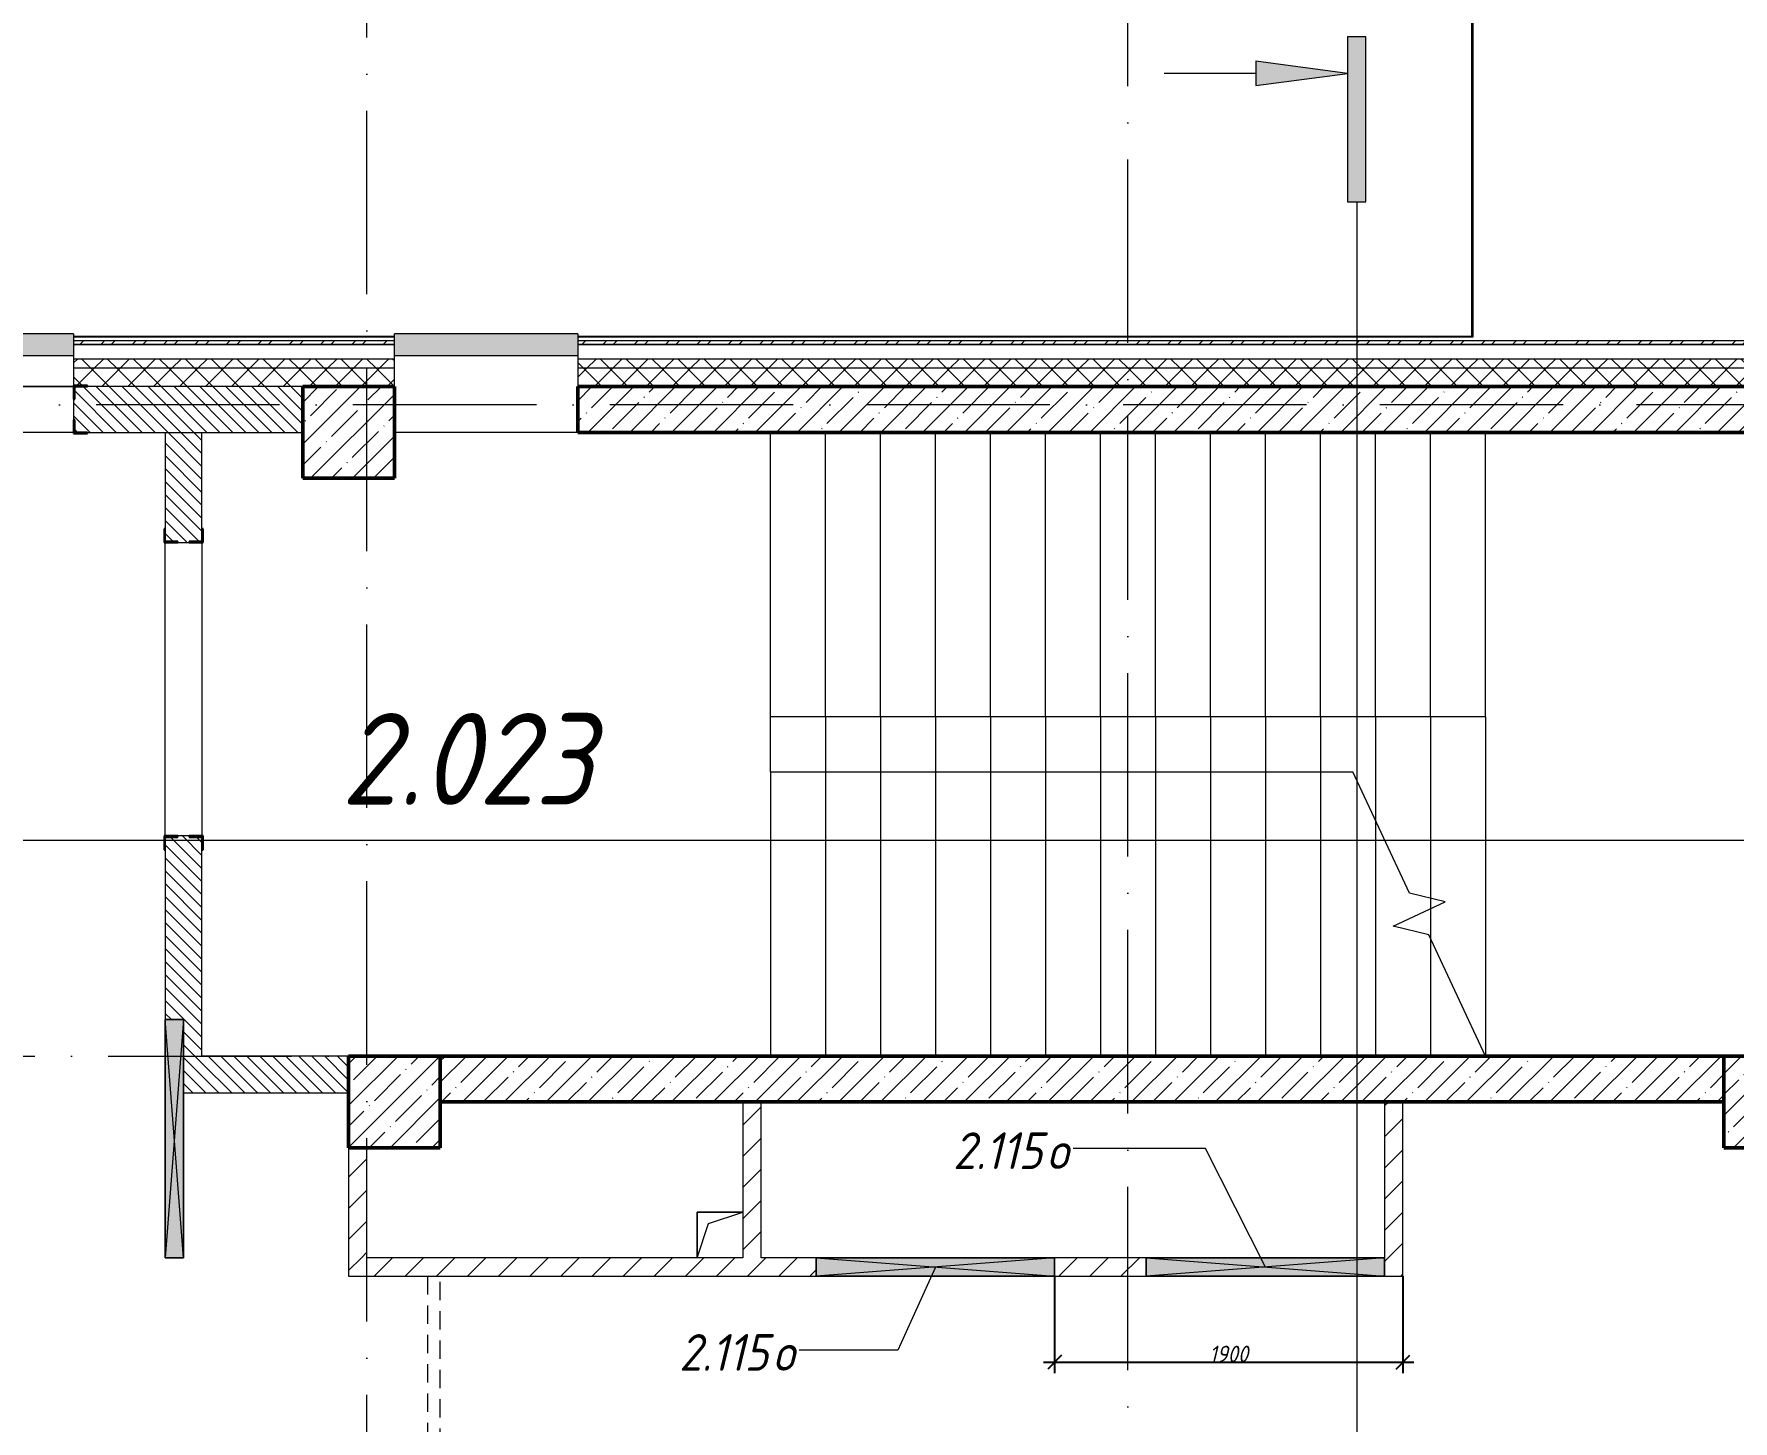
# Model space of a CAD drawing. Header units: millimetres. Extents: x -537608 to 253996, y -217170 to 186033.
# Drawn here: x -58148 to -48882, y -116231 to -108669 of the extents above; entities that cross this region are included whole.
import ezdxf

# ---------------------------------------------------------------- set-up
doc = ezdxf.new("R2010")
doc.units = ezdxf.units.MM
doc.linetypes.add('200_ШТРИХ_ш1п0_6_', pattern=[160, 100, -60])
doc.linetypes.add('50_200_ШТРИХ_1Т_ш5_п1_п1_', pattern=[1400, 1000, -200, 0, -200])
for name, color, linetype, lineweight in [('A-____-____-DIMS', 7, 'Continuous', 9), ('A-DETL-____-OTLN-3', 7, '200_ШТРИХ_ш1п0_6_', 9), ('A-DETL-GENF-OTLN', 7, 'Continuous', 9), ('A-FLOR-____-OTLN', 7, 'Continuous', 9), ('A-GENM-____-MCUT', 7, 'Continuous', 25), ('A-GENM-____-OTLN', 7, 'Continuous', 9), ('A-GENM-____-OTLN-1', 7, 'Continuous', 25), ('A-GLAZ-____-IDEN', 7, 'Continuous', 9), ('A-GLAZ-____-OTLN', 7, 'Continuous', 9), ('A-WALL-____-MCUT', 7, 'Continuous', 13), ('A-WALL-____-MCUT-1', 7, 'Continuous', 9), ('A-WALL-____-MCUT-2', 7, 'Continuous', 50), ('A-WALL-____-OTLN', 7, 'Continuous', 9), ('A-WALL-____-PATT-1', 7, 'Continuous', 9), ('A-WALL-FNSH-MCUT-1', 7, 'Continuous', 9), ('G-____-____-SYMB', 7, 'Continuous', 9), ('I-WALL-____-OTLN', 7, 'Continuous', 9), ('S-COLS-____-MCUT', 7, 'Continuous', 50), ('S-COLS-____-OTLN', 7, 'Continuous', 9), ('S-GRID-____-OTLN-1', 7, '50_200_ШТРИХ_1Т_ш5_п1_п1_', 9), ('S-STRS-____-MBND', 7, 'Continuous', 9), ('S-STRS-____-OTLN-1', 7, 'Continuous', 9), ('Марки помещений', 7, 'Continuous', 9)]:
    doc.layers.add(name, color=color, linetype=linetype, lineweight=lineweight)
doc.layers.add('A-GLAZ-____-OTLN-1', color=7, linetype='Continuous', lineweight=9, true_color=0xc0c0c0)
doc.layers.add('G-____-____-SYMB-1', color=9, linetype='Continuous', lineweight=9, true_color=0x808080)
doc.styles.add('ISOCPEUR_I_11', font='isocpeui.ttf', dxfattribs={"width": 0.9, "height": 200})
doc.styles.add('ISOCPEUR_I_2', font='isocpeui.ttf', dxfattribs={"width": 0.9, "height": 140})
doc.styles.add('ISOCPEUR_I_7', font='isocpeui.ttf', dxfattribs={"width": 0.9, "height": 90})
doc.dimstyles.new('ISO-1_8_0_9К_СРЕДНИЙ_Кладочные_2', dxfattribs={"dimscale": 304.8, "dimtxt": 89.638306, "dimasz": 0.246063, "dimexe": 0.19685, "dimexo": 0, "dimgap": 0, "dimtad": 1, "dimdec": 3, "dimrnd": 0.001, "dimdsep": 46, "dimtxsty": 'ISOCPEUR_I_7', "dimblk1": 'OBLIQUE', "dimblk2": 'OBLIQUE', "dimsah": 1, "dimcen": 0.09, "dimdle": 0.19685, "dimazin": 0, "dimtfac": 1, "dimtdec": 4, "dimtix": 1, "dimtmove": 1, "dimatfit": 3, "dimfxl": 1, "dimtvp": 1, "dimtolj": 1, "dimtzin": 0, "dimarcsym": 2})
pattern_1 = [(135, (-149681.9, -196272.377), (-35.35534, -35.35534), [])]
pattern_2 = [(45, (-149681.9, -196272.38), (-70.71068, 70.71068), []), (135, (-149681.9, -196272.38), (-70.71068, -70.71068), [])]
pattern_3 = [(45, (-149681.9, -196272.38), (-84.85281, 84.85281), [])]
pattern_4 = [(45, (-149681.9, -196272.38), (-114.04925, 114.04925), []), (45, (-149567.85, -196272.38), (-114.04925, 114.04925), [201.612, -40.322, 3.353, -36.97])]

# ---------------------------------------------------------------- blocks, each defined once
blk = doc.blocks.new('Фахверк_СКБ_Уголок - 200_3960-28268576-АР1_План отверстий 2 этажа в осях 1-64_Ю-ЯЯ')
at = {"layer": 'A-GENM-____-MCUT'}
for p, q in [((200, 156), (125, 156)), ((125, 156), (125, 81)), ((131, 81), (131, 150)), ((131, 150), (200, 150)), ((200, 150), (200, 156)), ((125, 81), (131, 81)), ((131, 19), (125, 19)), ((125, 19), (125, -56)), ((131, -50), (131, 19)), ((125, -56), (200, -56)), ((200, -50), (131, -50)), ((200, -56), (200, -50))]:
    blk.add_line(p, q, dxfattribs=at)
blk = doc.blocks.new('BSC_Колонна _Прямоугольная - 500х500-V103-АР1_План отверстий 2 этажа в осях 1-64_Ю-ЯЯ')
at = {"layer": 'S-COLS-____-OTLN'}
h = blk.add_hatch(dxfattribs=at)
h.set_pattern_fill('FP_116', color=256, style=0, pattern_type=2)
h.set_pattern_definition([(135, (85431.04, -93250), (-114.04925, -114.04925), []), (135, (85431.04, -93135.95), (-114.04925, -114.04925), [201.613, -40.323, 3.353, -36.97])])
h.paths.add_polyline_path([(250, 250), (-250, 250), (-250, -250), (250, -250)], flags=0)
at = {"layer": 'S-COLS-____-MCUT'}
for p, q in [((250, 250), (-250, 250)), ((-250, 250), (-250, -250)), ((250, -250), (250, 250)), ((-250, -250), (250, -250))]:
    blk.add_line(p, q, dxfattribs=at)
blk = doc.blocks.new('BSC_Колонна _Прямоугольная - 500х500-V104-АР1_План отверстий 2 этажа в осях 1-64_Ю-ЯЯ')
at = {"layer": 'S-COLS-____-OTLN'}
h = blk.add_hatch(dxfattribs=at)
h.set_pattern_fill('FP_117', color=256, style=0, pattern_type=2)
h.set_pattern_definition([(135, (81781.04, -101000), (-114.04925, -114.04925), []), (135, (81781.04, -100885.95), (-114.04925, -114.04925), [201.613, -40.323, 3.353, -36.97])])
h.paths.add_polyline_path([(250, 250), (-250, 250), (-250, -250), (250, -250)], flags=0)
at = {"layer": 'S-COLS-____-MCUT'}
for p, q in [((250, 250), (-250, 250)), ((-250, 250), (-250, -250)), ((250, -250), (250, 250)), ((-250, -250), (250, -250))]:
    blk.add_line(p, q, dxfattribs=at)
blk = doc.blocks.new('BSC_Колонна _Прямоугольная - 500х500-V148-АР1_План отверстий 2 этажа в осях 1-64_Ю-ЯЯ')
at = {"layer": 'S-COLS-____-OTLN'}
h = blk.add_hatch(dxfattribs=at)
h.set_pattern_fill('FP_162', color=256, style=0, pattern_type=2)
h.set_pattern_definition([(135, (81781.04, -93500), (-114.04925, -114.04925), []), (135, (81781.04, -93385.95), (-114.04925, -114.04925), [201.613, -40.323, 3.353, -36.97])])
h.paths.add_polyline_path([(250, 250), (-250, 250), (-250, -250), (250, -250)], flags=0)
at = {"layer": 'S-COLS-____-MCUT'}
for p, q in [((250, 250), (-250, 250)), ((-250, 250), (-250, -250)), ((250, -250), (250, 250)), ((-250, -250), (250, -250))]:
    blk.add_line(p, q, dxfattribs=at)
blk = doc.blocks.new('Фахверк_СКБ_Уголок - 250_2700-27497298-АР1_План отверстий 2 этажа в осях 1-64_Ю-ЯЯ')
at = {"layer": 'A-GENM-____-MCUT'}
for p, q in [((200, 181), (125, 181)), ((125, 181), (125, 106)), ((125, 106), (131, 106)), ((131, 106), (131, 175)), ((131, 175), (200, 175)), ((200, 175), (200, 181)), ((131, -6), (125, -6)), ((125, -6), (125, -81)), ((125, -81), (200, -81)), ((131, -75), (131, -6)), ((200, -75), (131, -75)), ((200, -81), (200, -75))]:
    blk.add_line(p, q, dxfattribs=at)
blk = doc.blocks.new('154_Стойка_СКБ_Уголок - СМ-2180_200-28268025-АР1_План отверстий 2 этажа в осях 1-64_Ю-ЯЯ')
at = {"layer": 'A-GENM-____-MCUT'}
for p, q in [((125, 156), (125, 81)), ((200, 156), (125, 156)), ((131, 81), (131, 150)), ((131, 150), (200, 150)), ((200, 150), (200, 156)), ((125, 81), (131, 81)), ((131, 19), (125, 19)), ((125, 19), (125, -56)), ((131, -50), (131, 19)), ((125, -56), (200, -56)), ((200, -50), (131, -50)), ((200, -56), (200, -50))]:
    blk.add_line(p, q, dxfattribs=at)
blk = doc.blocks.new('AR_Отверстие прямоугольное _в плите_ - AR_Отверстие прямоугольное _в плите_-V183-АР1_План отверстий 2 этажа в осях 1-64_Ю-ЯЯ')
at = {"layer": 'A-GENM-____-OTLN'}
for p, q in [((125, 125), (-125, 125)), ((-125, 125), (-125, -125)), ((-62.5, 62.5), (125, 125)), ((-125, -125), (-62.5, 62.5))]:
    blk.add_line(p, q, dxfattribs=at)
blk = doc.blocks.new('Отлив_СКБ - Отлив витража_120_НВФ-31885689-АР1_План отверстий 2 этажа в осях 1-64_Ю-ЯЯ')
at = {"layer": 'A-GLAZ-____-OTLN-1'}
for points in [[(1800, 2), (1800, 120), (0, 120), (0, 2), (737.3, 2)], [(1800, 0), (1800, 2), (0, 2), (0, 0), (737.3, 0)]]:
    blk.add_hatch(color=256, dxfattribs=at).paths.add_polyline_path(points, flags=0)
at = {"layer": 'A-GLAZ-____-OTLN'}
for p, q in [((0, 83), (0, 120)), ((1800, 120), (0, 120)), ((1800, 120), (1800, 83)), ((0, 2), (1800, 2)), ((1800, 0), (0, 0))]:
    blk.add_line(p, q, dxfattribs=at)
blk = doc.blocks.new('Отлив_СКБ - Отлив витража_120_НВФ-31885289-АР1_План отверстий 2 этажа в осях 1-64_Ю-ЯЯ')
at = {"layer": 'A-GLAZ-____-OTLN-1'}
for points in [[(1000, 2), (1000, 120), (0, 120), (0, 2), (162.4, 2)], [(1000, 0), (1000, 2), (0, 2), (0, 0), (162.4, 0)]]:
    blk.add_hatch(color=256, dxfattribs=at).paths.add_polyline_path(points, flags=0)
at = {"layer": 'A-GLAZ-____-OTLN'}
for p, q in [((0, 83), (0, 120)), ((1000, 120), (0, 120)), ((1000, 120), (1000, 83)), ((0, 2), (1000, 2)), ((1000, 0), (0, 0))]:
    blk.add_line(p, q, dxfattribs=at)
blk = doc.blocks.new('AR_Отверстие прямоугольное _в стене__БезПР - AR_Отверстие прямоугольное _в стене__БезПР-36824044-АР1_План отверстий 2 этажа в осях 1-64_Ю-ЯЯ')
at = {"layer": 'A-GLAZ-____-OTLN'}
blk.add_hatch(color=256, dxfattribs=at).paths.add_polyline_path([(650, -50), (650, 50), (-650, 50), (-650, -50)], flags=0)
at = {"layer": 'A-DETL-GENF-OTLN'}
for p, q in [((-650, -50), (-650, 50)), ((-650, 50), (650, 50)), ((650, 50), (-650, -50)), ((-650, 50), (650, -50)), ((650, 50), (-650, 50)), ((-650, 50), (-650, -50)), ((650, 50), (650, -50)), ((650, -50), (650, 50)), ((650, -50), (-650, -50)), ((-650, -50), (650, -50))]:
    blk.add_line(p, q, dxfattribs=at)
blk = doc.blocks.new('AR_Отверстие прямоугольное _в стене_ - AR_Отверстие прямоугольное _в стене__ОВ-36938153-АР1_План отверстий 2 этажа в осях 1-64_Ю-ЯЯ')
at = {"layer": 'A-GLAZ-____-OTLN'}
blk.add_hatch(color=256, dxfattribs=at).paths.add_polyline_path([(650, -50), (650, 50), (-650, 50), (-650, -50)], flags=0)
at = {"layer": 'A-DETL-GENF-OTLN'}
for p, q in [((-650, -50), (-650, 50)), ((-650, 50), (650, 50)), ((650, 50), (-650, -50)), ((-650, 50), (650, -50)), ((650, 50), (-650, 50)), ((-650, 50), (-650, -50)), ((650, 50), (650, -50)), ((650, -50), (650, 50)), ((650, -50), (-650, -50)), ((-650, -50), (650, -50))]:
    blk.add_line(p, q, dxfattribs=at)
blk = doc.blocks.new('Разрез - Заголовок разреза-10218885-АР1_План отверстий 2 этажа в осях 1-64_Ю-ЯЯ')
at = {"layer": 'G-____-____-SYMB'}
for points in [[(0, 0.5), (0, -0.5), (-9, -0.5), (-9, 0.5)], [(-6.342, -5.5), (-7.658, -5.5), (-7, -0.5)]]:
    blk.add_hatch(color=256, dxfattribs=at).paths.add_polyline_path(points, flags=0)
for p, q in [((0, 0.5), (-9, 0.5)), ((-9, 0.5), (-9, -0.5)), ((0, -0.5), (0, 0.5)), ((-9, -0.5), (0, -0.5)), ((-7, -0.5), (-7.658, -5.5)), ((-6.342, -5.5), (-7, -0.5)), ((-7.658, -5.5), (-6.342, -5.5)), ((-7, -5.5), (-7, -10.5))]:
    blk.add_line(p, q, dxfattribs=at)
blk = doc.blocks.new('_Oblique')
at = {"color": 0, "linetype": 'ByBlock', "lineweight": -2}
blk.add_line((-0.5, -0.5), (0.5, 0.5), dxfattribs=at)
blk = doc.blocks.new('*D2610')
at = {"layer": 'A-____-____-DIMS', "color": 0, "lineweight": -2, "transparency": 16777216}
for p, q in [((-52581.9, -115441.3), (-52581.9, -115970.1)), ((-50681.9, -115441.3), (-50681.9, -115970.1)), ((-52641.9, -115910.1), (-50621.9, -115910.1))]:
    blk.add_line(p, q, dxfattribs=at)
at = {"layer": 'Defpoints', "color": 0, "transparency": 16777216}
for p in [(-52581.9, -115441.3), (-50681.9, -115441.3), (-50681.9, -115910.1)]:
    blk.add_point(p, dxfattribs=at)
at = {"layer": 'A-____-____-DIMS', "color": 0, "lineweight": -2, "transparency": 16777216, "xscale": 75, "yscale": 75, "zscale": 75, "rotation": 180}
blk.add_blockref('_Oblique', (-52581.9, -115910.1), dxfattribs=at)
at = {"layer": 'A-____-____-DIMS', "color": 0, "lineweight": -2, "transparency": 16777216, "xscale": 75, "yscale": 75, "zscale": 75}
blk.add_blockref('_Oblique', (-50681.9, -115910.1), dxfattribs=at)
at = {"layer": 'A-____-____-DIMS', "color": 0, "transparency": 16777216, "insert": (-51631.9, -115865.1), "char_height": 90, "width": 504.733, "attachment_point": 5, "style": 'ISOCPEUR_I_7'}
blk.add_mtext('\\A1;1900', dxfattribs=at)

msp = doc.modelspace()

# ---------------------------------------------------------------- hatches: boundary and pattern name
at = {"layer": 'A-WALL-____-PATT-1'}
h = msp.add_hatch(dxfattribs=at)
h.set_pattern_fill('FP_3', color=256, style=0, pattern_type=2)
h.set_pattern_definition([(45, (-149681.9, -196272.38), (-85.53659, 85.53659), []), (45, (-149624.87, -196272.38), (-85.53659, 85.53659), [])])
h.paths.add_polyline_path([(-48201.9, -110361.3351), (-48181.9, -110361.3351), (-48181.9, -110341.3351), (-55181.9, -110341.3351), (-55181.9, -110361.3351), (-50717.0437, -110361.3351)], flags=0)
h.paths.add_polyline_path([(-56181.9, -110361.3351), (-56181.9, -110341.3351), (-57931.9, -110341.3351), (-57931.9, -110361.3351), (-57787.0464, -110361.3351)], flags=0)
h.paths.add_polyline_path([(-60438.2974, -110361.3351), (-59731.9, -110361.3351), (-59731.9, -110341.3351), (-60671.9, -110341.3351), (-60671.9, -110361.3351)], flags=0)
h = msp.add_hatch(dxfattribs=at)
h.set_pattern_fill('FP_1', color=256, style=0, pattern_type=2)
h.set_pattern_definition(pattern_2)
h.paths.add_polyline_path([(-48331.9, -110491.3351), (-48281.9, -110491.3351), (-48281.9, -110441.3351), (-55181.9, -110441.3351), (-55181.9, -110491.3351), (-50717.0437, -110491.3351)], flags=0)
h.paths.add_polyline_path([(-60438.2974, -110491.3351), (-59731.9, -110491.3351), (-59731.9, -110441.3351), (-60931.9, -110441.3351), (-60931.9, -110491.3351)], flags=0)
h.paths.add_polyline_path([(-57931.9, -110491.3351), (-56181.9, -110491.3351), (-56181.9, -110441.3351), (-57931.9, -110441.3351)], flags=0)
h.paths.add_polyline_path([(-62731.9, -110491.3351), (-62731.9, -110441.3351), (-63856.9, -110441.3351), (-63856.9, -110491.3351), (-63089.5484, -110491.3351)], flags=0)
h.paths.add_polyline_path([(-65656.9, -110491.3351), (-65656.9, -110441.3351), (-66781.9, -110441.3351), (-66781.9, -110491.3351), (-65740.7994, -110491.3351)], flags=0)
h.paths.add_polyline_path([(-72631.9, -110491.3351), (-71431.9, -110491.3351), (-71431.9, -110441.3351), (-72631.9, -110441.3351)], flags=0)
h.paths.add_polyline_path([(-74431.9, -110491.3351), (-74431.9, -110441.3351), (-77981.9, -110441.3351), (-77981.9, -110491.3351), (-75462.0531, -110491.3351)], flags=0)
h.paths.add_polyline_path([(-79781.9, -110491.3351), (-79781.9, -110441.3351), (-80981.9, -110441.3351), (-80981.9, -110491.3351)], flags=0)
h.paths.add_polyline_path([(-82781.9, -110491.3351), (-82781.9, -110441.3351), (-83981.9, -110441.3351), (-83981.9, -110491.3351)], flags=0)
h.paths.add_polyline_path([(-85781.9, -110491.3351), (-85781.9, -110441.3351), (-87031.9, -110441.3351), (-87031.9, -110491.3351), (-86067.0571, -110491.3351)], flags=0)
h.paths.add_polyline_path([(-89602.0584, -110491.3351), (-88831.9, -110491.3351), (-88831.9, -110441.3351), (-90031.9, -110441.3351), (-90031.9, -110491.3351)], flags=0)
h.paths.add_polyline_path([(-91831.9, -110491.3351), (-91831.9, -110441.3351), (-93031.9, -110441.3351), (-93031.9, -110491.3351), (-92253.3094, -110491.3351)], flags=0)
h.paths.add_polyline_path([(-94831.9, -110491.3351), (-94831.9, -110441.3351), (-96031.9, -110441.3351), (-96031.9, -110491.3351)], flags=0)
h.paths.add_polyline_path([(-98439.5617, -110491.3351), (-97831.9, -110491.3351), (-97831.9, -110441.3351), (-99481.9, -110441.3351), (-99481.9, -110491.3351), (-99323.3121, -110491.3351)], flags=0)
h = msp.add_hatch(dxfattribs=at)
h.set_pattern_fill('FP_1', color=256, style=0, pattern_type=2)
h.set_pattern_definition(pattern_2)
h.paths.add_polyline_path([(-48431.9, -110591.3351), (-48331.9, -110591.3351), (-48331.9, -110491.3351), (-55181.9, -110491.3351), (-55181.9, -110591.3351), (-50717.0437, -110591.3351)], flags=0)
h.paths.add_polyline_path([(-56681.9, -110591.3351), (-56181.9, -110591.3351), (-56181.9, -110491.3351), (-57931.9, -110491.3351), (-57931.9, -110585.3351), (-57856.9, -110585.3351), (-57856.9, -110591.3351), (-57787.0464, -110591.3351)], flags=0)
h.paths.add_polyline_path([(-60438.2974, -110591.3351), (-59806.9, -110591.3351), (-59806.9, -110585.3351), (-59731.9, -110585.3351), (-59731.9, -110491.3351), (-60931.9, -110491.3351), (-60931.9, -110591.3351)], flags=0)
h.paths.add_polyline_path([(-63089.5484, -110591.3351), (-62806.9, -110591.3351), (-62806.9, -110585.3351), (-62731.9, -110585.3351), (-62731.9, -110491.3351), (-63856.9, -110491.3351), (-63856.9, -110585.3351), (-63781.9, -110585.3351), (-63781.9, -110591.3351)], flags=0)
h.paths.add_polyline_path([(-65740.7994, -110591.3351), (-65731.9, -110591.3351), (-65731.9, -110585.3351), (-65656.9, -110585.3351), (-65656.9, -110491.3351), (-66781.9, -110491.3351), (-66781.9, -110591.3351), (-66281.9, -110591.3351)], flags=0)
h.paths.add_polyline_path([(-72181.9, -110591.3351), (-71506.9, -110591.3351), (-71506.9, -110585.3351), (-71431.9, -110585.3351), (-71431.9, -110491.3351), (-72631.9, -110491.3351), (-72631.9, -110585.3351), (-72556.9, -110585.3351), (-72556.9, -110591.3351)], flags=0)
h.paths.add_polyline_path([(-74431.9, -110591.3351), (-74431.9, -110491.3351), (-77981.9, -110491.3351), (-77981.9, -110585.3351), (-77906.9, -110585.3351), (-77906.9, -110591.3351), (-74931.9, -110591.3351)], flags=0)
h.paths.add_polyline_path([(-80981.9, -110591.3351), (-79856.9, -110591.3351), (-79856.9, -110585.3351), (-79781.9, -110585.3351), (-79781.9, -110491.3351), (-80981.9, -110491.3351)], flags=0)
h.paths.add_polyline_path([(-83906.9, -110591.3351), (-82856.9, -110591.3351), (-82856.9, -110585.3351), (-82781.9, -110585.3351), (-82781.9, -110491.3351), (-83981.9, -110491.3351), (-83981.9, -110585.3351), (-83906.9, -110585.3351)], flags=0)
h.paths.add_polyline_path([(-85856.9, -110591.3351), (-85856.9, -110585.3351), (-85781.9, -110585.3351), (-85781.9, -110491.3351), (-87031.9, -110491.3351), (-87031.9, -110585.3351), (-86956.9, -110585.3351), (-86956.9, -110591.3351), (-86067.0571, -110591.3351)], flags=0)
h.paths.add_polyline_path([(-88906.9, -110591.3351), (-88906.9, -110585.3351), (-88831.9, -110585.3351), (-88831.9, -110491.3351), (-90031.9, -110491.3351), (-90031.9, -110585.3351), (-89956.9, -110585.3351), (-89956.9, -110591.3351), (-89602.0584, -110591.3351)], flags=0)
h.paths.add_polyline_path([(-91906.9, -110591.3351), (-91906.9, -110585.3351), (-91831.9, -110585.3351), (-91831.9, -110491.3351), (-93031.9, -110491.3351), (-93031.9, -110585.3351), (-92956.9, -110585.3351), (-92956.9, -110591.3351), (-92253.3094, -110591.3351)], flags=0)
h.paths.add_polyline_path([(-95956.9, -110591.3351), (-94906.9, -110591.3351), (-94906.9, -110585.3351), (-94831.9, -110585.3351), (-94831.9, -110491.3351), (-96031.9, -110491.3351), (-96031.9, -110585.3351), (-95956.9, -110585.3351)], flags=0)
h.paths.add_polyline_path([(-97906.9, -110591.3351), (-97906.9, -110585.3351), (-97831.9, -110585.3351), (-97831.9, -110491.3351), (-99481.9, -110491.3351), (-99481.9, -110591.3351), (-98439.5617, -110591.3351)], flags=0)
h = msp.add_hatch(dxfattribs=at)
h.set_pattern_fill('FP_6', color=256, style=0, pattern_type=2)
h.set_pattern_definition(pattern_1)
h.paths.add_polyline_path([(-57925.9, -110841.3351), (-56681.9, -110841.3351), (-56681.9, -110591.3351), (-57925.9, -110591.3351), (-57925.9, -110660.3351), (-57931.9, -110660.3351), (-57931.9, -110772.3351), (-57925.9, -110772.3351), (-57925.9, -110840.1351)], flags=0)
h.paths.add_polyline_path([(-59737.9, -110841.3351), (-59737.9, -110772.3351), (-59731.9, -110772.3351), (-59731.9, -110660.3351), (-59737.9, -110660.3351), (-59737.9, -110591.3351), (-60431.9, -110591.3351), (-60431.9, -110841.3351), (-59806.9, -110841.3351)], flags=0)
h = msp.add_hatch(dxfattribs=at)
h.set_pattern_fill('FP_13', color=256, style=0, pattern_type=2)
h.set_pattern_definition(pattern_4)
h.paths.add_polyline_path([(-48431.9, -110841.3351), (-48431.9, -110591.3351), (-55181.9, -110591.3351), (-55181.9, -110841.3351), (-50717.0437, -110841.3351)], flags=0)
h = msp.add_hatch(dxfattribs=at)
h.set_pattern_fill('FP_6', color=256, style=0, pattern_type=2)
h.set_pattern_definition(pattern_1)
h.paths.add_polyline_path([(-57231.9, -114441.3351), (-57231.9, -113047.3351), (-57300.9, -113047.3351), (-57300.9, -113041.3351), (-57362.9, -113041.3351), (-57362.9, -113047.3351), (-57431.9, -113047.3351), (-57431.9, -114041.3351), (-57331.9, -114041.3351), (-57331.9, -114441.3351)], flags=0)
h.paths.add_polyline_path([(-57300.9, -111441.3351), (-57300.9, -111435.3351), (-57231.9, -111435.3351), (-57231.9, -110841.3351), (-57431.9, -110841.3351), (-57431.9, -111435.3351), (-57362.9, -111435.3351), (-57362.9, -111441.3351)], flags=0)
h = msp.add_hatch(dxfattribs=at)
h.set_pattern_fill('FP_6', color=256, style=0, pattern_type=2)
h.set_pattern_definition(pattern_1)
h.paths.add_polyline_path([(-56431.9, -114441.3351), (-56431.9, -114241.3351), (-57231.9, -114241.3351), (-57231.9, -114441.3351)], flags=0)
h = msp.add_hatch(dxfattribs=at)
h.set_pattern_fill('FP_13', color=256, style=0, pattern_type=2)
h.set_pattern_definition(pattern_4)
h.paths.add_polyline_path([(-48931.9, -114491.3351), (-48931.9, -114241.3351), (-55931.9, -114241.3351), (-55931.9, -114491.3351), (-48949.543, -114491.3351)], flags=0)
h = msp.add_hatch(dxfattribs=at)
h.set_pattern_fill('FP_4', color=256, style=0, pattern_type=2)
h.set_pattern_definition(pattern_3)
h.paths.add_polyline_path([(-54281.9, -115341.3351), (-54181.9, -115341.3351), (-54181.9, -114491.3351), (-54281.9, -114491.3351)], flags=0)
h = msp.add_hatch(dxfattribs=at)
h.set_pattern_fill('FP_4', color=256, style=0, pattern_type=2)
h.set_pattern_definition(pattern_3)
h.paths.add_polyline_path([(-50717.0437, -115441.3351), (-50681.9, -115441.3351), (-50681.9, -114491.6826), (-50781.9, -114491.6826), (-50781.9, -115441.3351)], flags=0)
h = msp.add_hatch(dxfattribs=at)
h.set_pattern_fill('FP_4', color=256, style=0, pattern_type=2)
h.set_pattern_definition(pattern_3)
h.paths.add_polyline_path([(-56331.9, -115341.3351), (-56331.9, -114741.3351), (-56431.9, -114741.3351), (-56431.9, -115341.3351)], flags=0)
h = msp.add_hatch(dxfattribs=at)
h.set_pattern_fill('FP_4', color=256, style=0, pattern_type=2)
h.set_pattern_definition(pattern_3)
h.paths.add_polyline_path([(-55731.9, -115441.3351), (-55731.9, -115341.3351), (-56431.9, -115341.3351), (-56431.9, -115441.3351)], flags=0)
h = msp.add_hatch(dxfattribs=at)
h.set_pattern_fill('FP_4', color=256, style=0, pattern_type=2)
h.set_pattern_definition(pattern_3)
h.paths.add_polyline_path([(-55731.9, -115441.3351), (-53881.9, -115441.3351), (-53881.9, -115341.3351), (-55731.9, -115341.3351)], flags=0)
h.paths.add_polyline_path([(-52081.9, -115441.3351), (-52081.9, -115341.3351), (-52581.9, -115341.3351), (-52581.9, -115441.3351), (-52484.5444, -115441.3351)], flags=0)

# ---------------------------------------------------------------- linework, layer by layer
at = {"layer": 'A-DETL-____-OTLN-3'}
for p, q in [((-56001.9, -115441.3351), (-56001.9, -116691.3351)), ((-55931.9, -116691.3351), (-55931.9, -115441.3351))]:
    msp.add_line(p, q, dxfattribs=at)
at = {"layer": 'A-FLOR-____-OTLN'}
for p, q in [((-54131.9, -112691.3351), (-54131.9, -110841.3351)), ((-54531.9, -115091.3351), (-54281.9, -115091.3351)), ((-54531.9, -115341.3351), (-54531.9, -115091.3351))]:
    msp.add_line(p, q, dxfattribs=at)
at = {"layer": 'A-GLAZ-____-IDEN'}
for p, q in [((-51758.176, -114744.6209), (-52480.6246, -114744.6209)), ((-51431.9, -115391.3351), (-51758.176, -114744.6209)), ((-53231.9, -115391.3351), (-53436.634, -115844.4342)), ((-53436.634, -115844.4342), (-53974.9003, -115844.4342))]:
    msp.add_line(p, q, dxfattribs=at)
at = {"layer": 'A-WALL-____-MCUT'}
for p, q in [((-56181.9, -110361.3351), (-57931.9, -110361.3351)), ((-57931.9, -110361.3351), (-57931.9, -110585.3351)), ((-56181.9, -110591.3351), (-56181.9, -110361.3351)), ((-48201.9, -110361.3351), (-55181.9, -110361.3351)), ((-55181.9, -110361.3351), (-55181.9, -110591.3351)), ((-57931.9, -110660.3351), (-57931.9, -110772.3351)), ((-57856.9, -110841.3351), (-56681.9, -110841.3351)), ((-57431.9, -110841.3351), (-57431.9, -111366.3351)), ((-57231.9, -111366.3351), (-57231.9, -110841.3351)), ((-57362.9, -111441.3351), (-57300.9, -111441.3351)), ((-57300.9, -113041.3351), (-57362.9, -113041.3351)), ((-57431.9, -113116.3351), (-57431.9, -114041.3351)), ((-57231.9, -114241.3351), (-57231.9, -113116.3351)), ((-56431.9, -114241.3351), (-57231.9, -114241.3351)), ((-57331.9, -114441.3351), (-56431.9, -114441.3351))]:
    msp.add_line(p, q, dxfattribs=at)
at = {"layer": 'A-WALL-____-MCUT-1'}
for p, q in [((-56181.9, -110441.3351), (-57931.9, -110441.3351)), ((-48281.9, -110441.3351), (-55181.9, -110441.3351)), ((-56181.9, -110491.3351), (-57931.9, -110491.3351)), ((-48331.9, -110491.3351), (-55181.9, -110491.3351)), ((-56681.9, -110591.3351), (-57856.9, -110591.3351))]:
    msp.add_line(p, q, dxfattribs=at)
at = {"layer": 'A-WALL-____-MCUT-2'}
for p, q in [((-55181.9, -110591.3351), (-48431.9, -110591.3351)), ((-55181.9, -110591.3351), (-55181.9, -110841.3351)), ((-48431.9, -110841.3351), (-55181.9, -110841.3351)), ((-48931.9, -114241.3351), (-55931.9, -114241.3351)), ((-55931.9, -114491.3351), (-48931.9, -114491.3351))]:
    msp.add_line(p, q, dxfattribs=at)
at = {"layer": 'A-WALL-____-OTLN'}
for p, q in [((-57931.9, -110591.3351), (-59731.9, -110591.3351)), ((-59731.9, -110591.3351), (-57931.9, -110591.3351)), ((-57931.9, -110841.3351), (-59731.9, -110841.3351)), ((-55181.9, -110841.3351), (-56181.9, -110841.3351))]:
    msp.add_line(p, q, dxfattribs=at)
at = {"layer": 'A-WALL-FNSH-MCUT-1'}
for p, q in [((-56181.9, -110341.3351), (-57931.9, -110341.3351)), ((-57931.9, -110341.3351), (-57931.9, -110361.3351)), ((-56181.9, -110361.3351), (-56181.9, -110341.3351)), ((-48181.9, -110341.3351), (-55181.9, -110341.3351)), ((-55181.9, -110341.3351), (-55181.9, -110361.3351)), ((-57931.9, -110361.3351), (-56181.9, -110361.3351)), ((-55181.9, -110361.3351), (-48201.9, -110361.3351)), ((-54281.9, -114491.3351), (-54281.9, -115341.3351)), ((-54181.9, -115341.3351), (-54181.9, -114491.3351)), ((-50781.9, -114491.6826), (-50781.9, -115341.3351)), ((-50681.9, -114491.6826), (-50781.9, -114491.6826)), ((-50681.9, -115441.3351), (-50681.9, -114491.6826)), ((-56431.9, -114741.3351), (-56431.9, -115441.3351)), ((-56331.9, -115341.3351), (-56331.9, -114741.3351)), ((-54281.9, -115341.3351), (-56331.9, -115341.3351)), ((-53881.9, -115341.3351), (-54181.9, -115341.3351)), ((-52081.9, -115341.3351), (-52581.9, -115341.3351)), ((-56431.9, -115441.3351), (-53881.9, -115441.3351)), ((-52581.9, -115441.3351), (-52081.9, -115441.3351)), ((-50781.9, -115441.3351), (-50681.9, -115441.3351))]:
    msp.add_line(p, q, dxfattribs=at)
at = {"layer": 'G-____-____-SYMB-1'}
for p, q in [((-50933.7, -109583.8257), (-50933.7, -150866.0509)), ((-154652.523, -113063.3245), (-45152.6344, -113063.3245))]:
    msp.add_line(p, q, dxfattribs=at)
at = {"layer": 'I-WALL-____-OTLN'}
for p, q in [((-50306.5701, -110322.3351), (-50306.5701, -106747.6479)), ((-50300.5701, -106747.6479), (-50300.5701, -110322.3351)), ((-57931.9, -110316.3351), (-56181.9, -110316.3351)), ((-56181.9, -110322.3351), (-57931.9, -110322.3351)), ((-55181.9, -110316.3351), (-50306.5701, -110316.3351)), ((-50300.5701, -110322.3351), (-55181.9, -110322.3351)), ((-57431.9, -113041.3351), (-57431.9, -111441.3351)), ((-57231.9, -111441.3351), (-57231.9, -113041.3351))]:
    msp.add_line(p, q, dxfattribs=at)
at = {"layer": 'S-GRID-____-OTLN-1'}
for p, q in [((-56331.9, -156291.3351), (-56331.9, -105379.5257)), ((-52181.9, -146755.6947), (-52181.9, -105379.5257)), ((-45607.4934, -110691.3351), (-154350.6702, -110691.3351)), ((-154350.6702, -114241.3351), (-45607.4934, -114241.3351))]:
    msp.add_line(p, q, dxfattribs=at)
at = {"layer": 'S-STRS-____-MBND'}
for p, q in [((-50646.1157, -113353.0466), (-50954.6769, -112691.3351)), ((-50734.899, -113532.3692), (-50451.6778, -113400.301)), ((-50451.6778, -113400.301), (-50646.1157, -113353.0466)), ((-50540.4611, -113579.6236), (-50734.899, -113532.3692)), ((-50231.9, -114241.3351), (-50540.4611, -113579.6236))]:
    msp.add_line(p, q, dxfattribs=at)
at = {"layer": 'S-STRS-____-OTLN-1'}
for p, q in [((-54131.9, -112391.6826), (-54131.9, -110841.6826)), ((-53831.9, -110841.6826), (-54131.9, -110841.6826)), ((-53531.9, -110841.6826), (-53831.9, -110841.6826)), ((-53831.9, -112391.6826), (-53831.9, -110841.6826)), ((-53831.9, -112391.6826), (-53831.9, -110841.6826)), ((-53231.9, -110841.6826), (-53531.9, -110841.6826)), ((-53531.9, -112391.6826), (-53531.9, -110841.6826)), ((-53531.9, -112391.6826), (-53531.9, -110841.6826)), ((-52931.9, -110841.6826), (-53231.9, -110841.6826)), ((-53231.9, -112391.6826), (-53231.9, -110841.6826)), ((-53231.9, -112391.6826), (-53231.9, -110841.6826)), ((-52631.9, -110841.6826), (-52931.9, -110841.6826)), ((-52931.9, -112391.6826), (-52931.9, -110841.6826)), ((-52931.9, -112391.6826), (-52931.9, -110841.6826)), ((-52331.9, -110841.6826), (-52631.9, -110841.6826)), ((-52631.9, -112391.6826), (-52631.9, -110841.6826)), ((-52631.9, -112391.6826), (-52631.9, -110841.6826)), ((-52031.9, -110841.6826), (-52331.9, -110841.6826)), ((-52331.9, -112391.6826), (-52331.9, -110841.6826)), ((-52331.9, -112391.6826), (-52331.9, -110841.6826)), ((-51731.9, -110841.6826), (-52031.9, -110841.6826)), ((-52031.9, -112391.6826), (-52031.9, -110841.6826)), ((-52031.9, -112391.6826), (-52031.9, -110841.6826)), ((-51431.9, -110841.6826), (-51731.9, -110841.6826)), ((-51731.9, -112391.6826), (-51731.9, -110841.6826)), ((-51731.9, -112391.6826), (-51731.9, -110841.6826)), ((-51131.9, -110841.6826), (-51431.9, -110841.6826)), ((-51431.9, -112391.6826), (-51431.9, -110841.6826)), ((-51431.9, -112391.6826), (-51431.9, -110841.6826)), ((-50831.9, -110841.6826), (-51131.9, -110841.6826)), ((-51131.9, -112391.6826), (-51131.9, -110841.6826)), ((-51131.9, -112391.6826), (-51131.9, -110841.6826)), ((-50531.9, -110841.6826), (-50831.9, -110841.6826)), ((-50831.9, -112391.6826), (-50831.9, -110841.6826)), ((-50831.9, -112391.6826), (-50831.9, -110841.6826)), ((-50231.9, -110841.6826), (-50531.9, -110841.6826)), ((-50531.9, -112391.6826), (-50531.9, -110841.6826)), ((-50531.9, -112391.6826), (-50531.9, -110841.6826)), ((-48681.9, -110841.6826), (-50231.9, -110841.6826)), ((-50231.9, -112391.6826), (-50231.9, -110841.6826)), ((-50231.9, -112391.6826), (-50231.9, -110841.6826)), ((-53831.9, -112391.6826), (-54131.9, -112391.6826)), ((-53531.9, -112391.6826), (-53831.9, -112391.6826)), ((-53831.9, -112391.6826), (-53831.9, -112691.3351)), ((-53831.9, -112391.6826), (-53831.9, -112691.3351)), ((-53231.9, -112391.6826), (-53531.9, -112391.6826)), ((-53531.9, -112391.6826), (-53531.9, -112691.3351)), ((-53531.9, -112391.6826), (-53531.9, -112691.3351)), ((-52931.9, -112391.6826), (-53231.9, -112391.6826)), ((-53231.9, -112391.6826), (-53231.9, -112691.3351)), ((-53231.9, -112391.6826), (-53231.9, -112691.3351)), ((-52631.9, -112391.6826), (-52931.9, -112391.6826)), ((-52931.9, -112391.6826), (-52931.9, -112691.3351)), ((-52931.9, -112391.6826), (-52931.9, -112691.3351)), ((-52331.9, -112391.6826), (-52631.9, -112391.6826)), ((-52631.9, -112391.6826), (-52631.9, -112691.3351)), ((-52631.9, -112391.6826), (-52631.9, -112691.3351)), ((-52031.9, -112391.6826), (-52331.9, -112391.6826)), ((-52331.9, -112391.6826), (-52331.9, -112691.3351)), ((-52331.9, -112391.6826), (-52331.9, -112691.3351)), ((-51731.9, -112391.6826), (-52031.9, -112391.6826)), ((-52031.9, -112391.6826), (-52031.9, -112691.3351)), ((-52031.9, -112391.6826), (-52031.9, -112691.3351)), ((-51431.9, -112391.6826), (-51731.9, -112391.6826)), ((-51731.9, -112391.6826), (-51731.9, -112691.3351)), ((-51731.9, -112391.6826), (-51731.9, -112691.3351)), ((-51131.9, -112391.6826), (-51431.9, -112391.6826)), ((-51431.9, -112391.6826), (-51431.9, -112691.3351)), ((-51431.9, -112391.6826), (-51431.9, -112691.3351)), ((-50831.9, -112391.6826), (-51131.9, -112391.6826)), ((-51131.9, -112391.6826), (-51131.9, -112691.3351)), ((-51131.9, -112391.6826), (-51131.9, -112691.3351)), ((-50531.9, -112391.6826), (-50831.9, -112391.6826)), ((-50831.9, -112391.6826), (-50831.9, -112954.631)), ((-50831.9, -112391.6826), (-50831.9, -112954.631)), ((-50231.9, -112391.6826), (-50531.9, -112391.6826)), ((-50531.9, -112391.6826), (-50531.9, -113380.8046)), ((-50531.9, -112391.6826), (-50531.9, -113380.8046)), ((-50231.9, -112391.6826), (-50231.9, -114241.3351)), ((-50231.9, -112391.6826), (-50231.9, -114241.3351)), ((-54131.9, -112691.3351), (-54131.9, -114241.3351)), ((-54131.9, -112691.3351), (-53831.9, -112691.3351)), ((-54131.9, -112691.3351), (-54131.9, -114241.3351)), ((-53831.9, -112691.3351), (-53531.9, -112691.3351)), ((-53831.9, -112691.3351), (-53831.9, -114241.3351)), ((-53831.9, -112691.3351), (-53831.9, -114241.3351)), ((-53531.9, -112691.3351), (-53231.9, -112691.3351)), ((-53531.9, -112691.3351), (-53531.9, -114241.3351)), ((-53531.9, -112691.3351), (-53531.9, -114241.3351)), ((-53231.9, -112691.3351), (-52931.9, -112691.3351)), ((-53231.9, -112691.3351), (-53231.9, -114241.3351)), ((-53231.9, -112691.3351), (-53231.9, -114241.3351)), ((-52931.9, -112691.3351), (-52631.9, -112691.3351)), ((-52931.9, -112691.3351), (-52931.9, -114241.3351)), ((-52931.9, -112691.3351), (-52931.9, -114241.3351)), ((-52631.9, -112691.3351), (-52331.9, -112691.3351)), ((-52631.9, -112691.3351), (-52631.9, -114241.3351)), ((-52631.9, -112691.3351), (-52631.9, -114241.3351)), ((-52331.9, -112691.3351), (-52031.9, -112691.3351)), ((-52331.9, -112691.3351), (-52331.9, -114241.3351)), ((-52331.9, -112691.3351), (-52331.9, -114241.3351)), ((-52031.9, -112691.3351), (-51731.9, -112691.3351)), ((-52031.9, -112691.3351), (-52031.9, -114241.3351)), ((-52031.9, -112691.3351), (-52031.9, -114241.3351)), ((-51731.9, -112691.3351), (-51431.9, -112691.3351)), ((-51731.9, -112691.3351), (-51731.9, -114241.3351)), ((-51731.9, -112691.3351), (-51731.9, -114241.3351)), ((-51431.9, -112691.3351), (-51131.9, -112691.3351)), ((-51431.9, -112691.3351), (-51431.9, -114241.3351)), ((-51431.9, -112691.3351), (-51431.9, -114241.3351)), ((-51131.9, -112691.3351), (-50954.6769, -112691.3351)), ((-51131.9, -112691.3351), (-51131.9, -114241.3351)), ((-51131.9, -112691.3351), (-51131.9, -114241.3351)), ((-50831.9, -112954.631), (-50831.9, -114241.3351)), ((-50831.9, -112954.631), (-50831.9, -114241.3351)), ((-50531.9, -113380.8046), (-50531.9, -113437.7092)), ((-50531.9, -113380.8046), (-50531.9, -113437.7092)), ((-50531.9, -113437.7092), (-50531.9, -113597.983)), ((-50531.9, -113437.7092), (-50531.9, -113597.983)), ((-50531.9, -113597.983), (-50531.9, -114241.3351)), ((-50531.9, -113597.983), (-50531.9, -114241.3351))]:
    msp.add_line(p, q, dxfattribs=at)

# ---------------------------------------------------------------- block references
at = {"layer": 'A-GENM-____-OTLN'}
msp.add_blockref('AR_Отверстие прямоугольное _в плите_ - AR_Отверстие прямоугольное _в плите_-V183-АР1_План отверстий 2 этажа в осях 1-64_Ю-ЯЯ', (-54406.9, -115216.3351), dxfattribs=at)
at = {"layer": 'A-GENM-____-OTLN-1'}
msp.add_blockref('Фахверк_СКБ_Уголок - 250_2700-27497298-АР1_План отверстий 2 этажа в осях 1-64_Ю-ЯЯ', (-58056.9, -110766.3351), dxfattribs=at)
for name, p, rotation in [('Фахверк_СКБ_Уголок - 200_3960-28268576-АР1_План отверстий 2 этажа в осях 1-64_Ю-ЯЯ', (-57281.9, -111566.3351), 90), ('154_Стойка_СКБ_Уголок - СМ-2180_200-28268025-АР1_План отверстий 2 этажа в осях 1-64_Ю-ЯЯ', (-57381.9, -112916.3351), 270)]:
    msp.add_blockref(name, p, dxfattribs=dict(at, rotation=rotation))
at = {"layer": 'A-GLAZ-____-OTLN'}
for name, p in [('Отлив_СКБ - Отлив витража_120_НВФ-31885689-АР1_План отверстий 2 этажа в осях 1-64_Ю-ЯЯ', (-59731.9, -110424.3351)), ('Отлив_СКБ - Отлив витража_120_НВФ-31885289-АР1_План отверстий 2 этажа в осях 1-64_Ю-ЯЯ', (-56181.9, -110424.3351)), ('AR_Отверстие прямоугольное _в стене__БезПР - AR_Отверстие прямоугольное _в стене__БезПР-36824044-АР1_План отверстий 2 этажа в осях 1-64_Ю-ЯЯ', (-53231.9, -115391.3351)), ('AR_Отверстие прямоугольное _в стене__БезПР - AR_Отверстие прямоугольное _в стене__БезПР-36824044-АР1_План отверстий 2 этажа в осях 1-64_Ю-ЯЯ', (-51431.9, -115391.3351))]:
    msp.add_blockref(name, p, dxfattribs=at)
at = {"layer": 'A-GLAZ-____-OTLN', "rotation": 270}
msp.add_blockref('AR_Отверстие прямоугольное _в стене_ - AR_Отверстие прямоугольное _в стене__ОВ-36938153-АР1_План отверстий 2 этажа в осях 1-64_Ю-ЯЯ', (-57381.9, -114691.3351), dxfattribs=at)
at = {"layer": 'G-____-____-SYMB', "xscale": 99.99999999999993, "yscale": 99.99999999999993, "zscale": 99.99999999999993, "rotation": 269.9999999999996}
msp.add_blockref('Разрез - Заголовок разреза-10218885-АР1_План отверстий 2 этажа в осях 1-64_Ю-ЯЯ', (-50933.7, -109583.8257), dxfattribs=at)
at = {"layer": 'S-COLS-____-OTLN', "rotation": 269.9999999999997}
for name, p in [('BSC_Колонна _Прямоугольная - 500х500-V103-АР1_План отверстий 2 этажа в осях 1-64_Ю-ЯЯ', (-56431.9, -110841.3351)), ('BSC_Колонна _Прямоугольная - 500х500-V148-АР1_План отверстий 2 этажа в осях 1-64_Ю-ЯЯ', (-56181.9, -114491.3351)), ('BSC_Колонна _Прямоугольная - 500х500-V104-АР1_План отверстий 2 этажа в осях 1-64_Ю-ЯЯ', (-48681.9, -114491.3351))]:
    msp.add_blockref(name, p, dxfattribs=at)

# ---------------------------------------------------------------- texts
at = {"layer": 'A-GLAZ-____-IDEN', "char_height": 200, "attachment_point": 1, "style": 'ISOCPEUR_I_11'}
for s, insert, width in [('2.115', (-53135.4778, -114657.0063), 620.506125), ('\\fISOCPEUR|b0|i1|c204|p34|;\\W.9;о', (-52623.5091, -114657.0063), 158.734125), ('2.115', (-54629.7535, -115756.8196), 620.506125), ('\\fISOCPEUR|b0|i1|c204|p34|;\\W.9;о', (-54117.7848, -115756.8196), 158.734125)]:
    msp.add_mtext(s, dxfattribs=dict(at, insert=insert, width=width))
at = {"layer": 'Марки помещений', "insert": (-56473.5382, -112371.2374), "char_height": 500, "width": 785.65375, "attachment_point": 1, "style": 'ISOCPEUR_I_2'}
msp.add_mtext('2.023', dxfattribs=at)

# ---------------------------------------------------------------- dimensions: what is measured, and where the dimension line sits
at = {"layer": 'A-____-____-DIMS'}
dim = msp.add_linear_dim(base=(-50681.9, -115910.0586), p1=(-52581.9, -115441.3351), p2=(-50681.9, -115441.3351), dimstyle='ISO-1_8_0_9К_СРЕДНИЙ_Кладочные_2', override={"dimpost": '<>', "dimfxl": 1900}, dxfattribs=at)
dim.commit()
dim.dimension.update_dxf_attribs({"geometry": '*D2610', "text_midpoint": (-51631.9, -115865.0586)})

doc.saveas('drawing.dxf')
